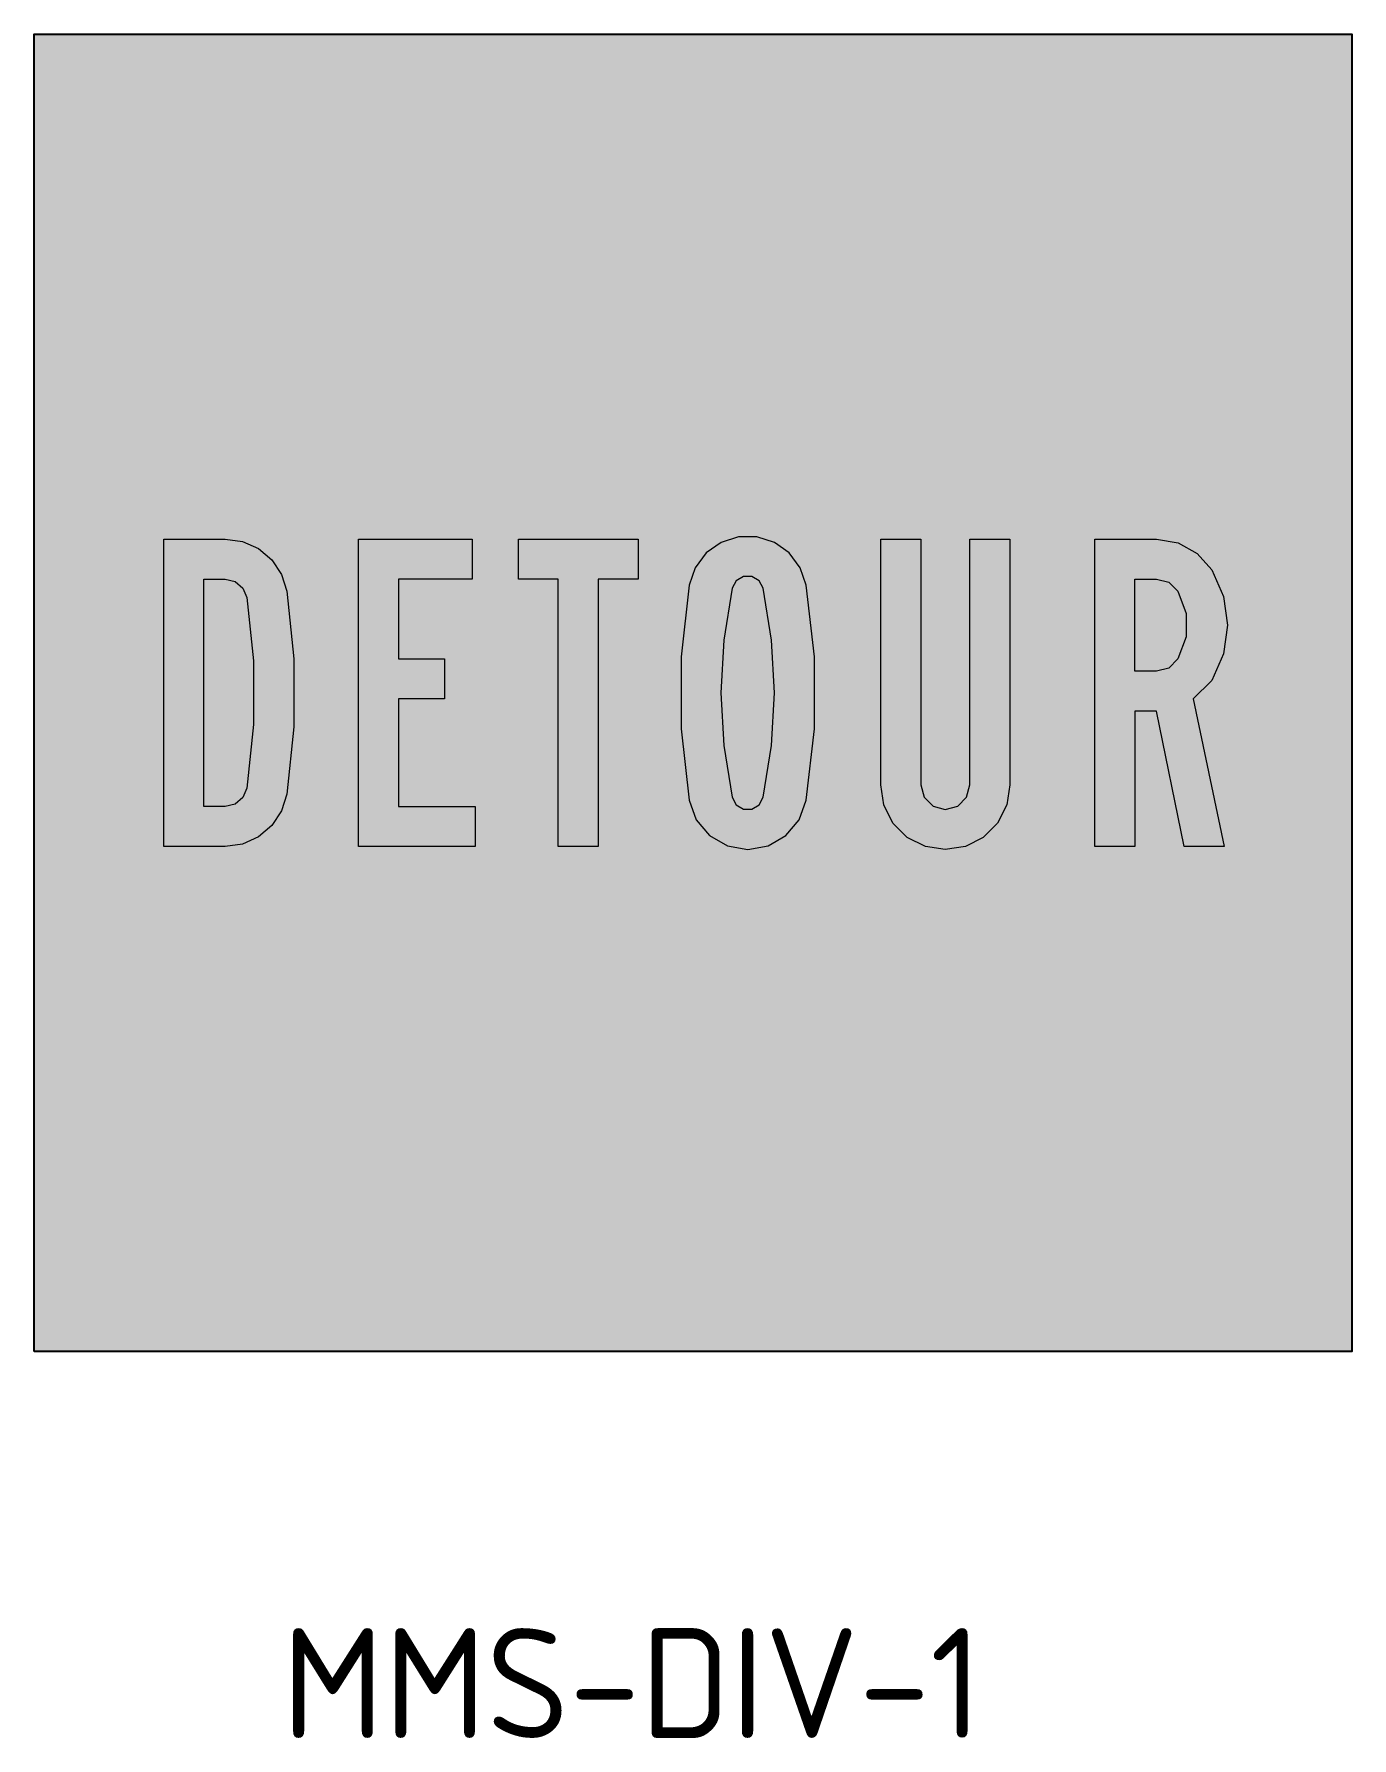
# Model space of a CAD drawing. Extents: x 154.9 to 214.9, y 159.3 to 236.9.
import ezdxf

# ---------------------------------------------------------------- set-up
doc = ezdxf.new("R2010")
doc.units = 0
doc.layers.add('L25', color=1, linetype='CONTINUOUS')
doc.layers.add('yellow', color=50, linetype='CONTINUOUS')
doc.styles.add('ISO', font='iso3098b.shx')

msp = doc.modelspace()

# ---------------------------------------------------------------- hatches: boundary and pattern name
at = {"layer": 'L25'}
h = msp.add_hatch(color=256, dxfattribs=at)
h.paths.add_polyline_path([(188.129, 202.142), (188.52, 204.504), (188.652, 206.9), (188.52, 209.296), (188.129, 211.662), (187.95, 211.998), (187.623, 212.194), (187.24, 212.194), (186.908, 211.998), (186.729, 211.662), (186.337, 209.296), (186.205, 206.9), (186.337, 204.504), (186.729, 202.142), (186.908, 201.802), (187.24, 201.606), (187.623, 201.606), (187.95, 201.802)], flags=16)
h.paths.add_polyline_path([(187.431, 199.759), (188.355, 199.929), (189.163, 200.397), (189.767, 201.117), (190.087, 202.002), (190.465, 205.261), (190.465, 208.543), (190.087, 211.798), (189.818, 212.594), (189.321, 213.266), (188.644, 213.751), (187.848, 214.007), (187.01, 214.007), (186.214, 213.751), (185.537, 213.266), (185.039, 212.594), (184.771, 211.798), (184.393, 208.543), (184.393, 205.261), (184.771, 202.002), (185.09, 201.117), (185.695, 200.397), (186.508, 199.929)])
h.paths.add_polyline_path([(176.988, 213.9), (182.443, 213.9), (182.443, 212.079), (180.626, 212.079), (180.626, 199.899), (178.805, 199.899), (178.805, 212.079), (176.988, 212.079)])
h.paths.add_polyline_path([(169.702, 213.9), (174.881, 213.9), (174.881, 212.079), (171.524, 212.079), (171.524, 208.44), (173.622, 208.44), (173.622, 206.619), (171.524, 206.619), (171.524, 201.721), (175.017, 201.721), (175.017, 199.899), (169.702, 199.899)])
h.paths.add_polyline_path([(163.642, 201.721), (162.663, 201.721), (162.663, 212.079), (163.642, 212.079), (164.093, 211.973), (164.446, 211.67), (164.625, 211.241), (164.927, 208.351), (164.927, 205.449), (164.625, 202.559), (164.446, 202.129), (164.093, 201.827)], flags=16)
h.paths.add_polyline_path([(163.642, 199.899), (160.846, 199.899), (160.846, 213.9), (163.642, 213.9), (164.434, 213.79), (165.161, 213.466), (165.77, 212.947), (166.208, 212.283), (166.442, 211.522), (166.766, 208.445), (166.766, 205.355), (166.442, 202.278), (166.208, 201.517), (165.77, 200.853), (165.161, 200.338), (164.434, 200.01)])
h.paths.add_polyline_path([(193.487, 213.9), (195.308, 213.9), (195.308, 202.7), (195.457, 202.138), (195.866, 201.729), (196.427, 201.58), (196.989, 201.729), (197.398, 202.138), (197.547, 202.7), (197.547, 213.9), (199.364, 213.9), (199.364, 202.7), (199.223, 201.789), (198.806, 200.968), (198.155, 200.316), (197.338, 199.899), (196.427, 199.759), (195.517, 199.899), (194.695, 200.316), (194.044, 200.968), (193.627, 201.789), (193.487, 202.7)])
h.paths.add_polyline_path([(206.037, 207.879), (205.058, 207.879), (205.058, 212.079), (206.037, 212.079), (206.603, 211.93), (207.015, 211.522), (207.394, 210.517), (207.394, 209.445), (207.015, 208.44), (206.603, 208.028)], flags=16)
h.paths.add_polyline_path([(207.718, 206.619), (209.118, 199.899), (207.296, 199.899), (206.037, 206.062), (205.058, 206.062), (205.058, 199.899), (203.241, 199.899), (203.241, 213.9), (206.037, 213.9), (207.024, 213.734), (207.896, 213.249), (208.556, 212.5), (209.088, 211.287), (209.271, 209.981), (209.088, 208.67), (208.556, 207.462)])
at = {"layer": 'yellow'}
h = msp.add_hatch(color=256, dxfattribs=at)
h.paths.add_polyline_path([(214.939, 236.898), (154.939, 236.898), (154.939, 176.898), (214.939, 176.898)])
h.paths.add_polyline_path([(174.881, 213.9), (174.881, 212.079), (171.524, 212.079), (171.524, 208.44), (173.622, 208.44), (173.622, 206.619), (171.524, 206.619), (171.524, 201.721), (175.017, 201.721), (175.017, 199.899), (169.702, 199.899), (169.702, 213.9)], flags=16)
h.paths.add_polyline_path([(176.988, 213.9), (182.443, 213.9), (182.443, 212.079), (180.626, 212.079), (180.626, 199.899), (178.805, 199.899), (178.805, 212.079), (176.988, 212.079)], flags=16)
h.paths.add_polyline_path([(165.161, 213.466), (165.77, 212.947), (166.208, 212.283), (166.442, 211.522), (166.766, 208.445), (166.766, 205.355), (166.442, 202.278), (166.208, 201.517), (165.77, 200.853), (165.161, 200.338), (164.434, 200.01), (163.642, 199.899), (160.846, 199.899), (160.846, 213.9), (163.642, 213.9), (164.434, 213.79)], flags=16)
h.paths.add_polyline_path([(164.093, 211.973), (164.446, 211.67), (164.625, 211.241), (164.927, 208.351), (164.927, 205.449), (164.625, 202.559), (164.446, 202.129), (164.093, 201.827), (163.642, 201.721), (162.663, 201.721), (162.663, 212.079), (163.642, 212.079)], flags=0)
h.paths.add_polyline_path([(185.537, 213.266), (186.214, 213.751), (187.01, 214.007), (187.848, 214.007), (188.644, 213.751), (189.321, 213.266), (189.818, 212.594), (190.087, 211.798), (190.465, 208.543), (190.465, 205.261), (190.087, 202.002), (189.767, 201.117), (189.163, 200.397), (188.355, 199.929), (187.431, 199.759), (186.508, 199.929), (185.695, 200.397), (185.09, 201.117), (184.771, 202.002), (184.393, 205.261), (184.393, 208.543), (184.771, 211.798), (185.039, 212.594)], flags=16)
h.paths.add_polyline_path([(186.908, 211.998), (187.24, 212.194), (187.623, 212.194), (187.95, 211.998), (188.129, 211.662), (188.52, 209.296), (188.652, 206.9), (188.52, 204.504), (188.129, 202.142), (187.95, 201.802), (187.623, 201.606), (187.24, 201.606), (186.908, 201.802), (186.729, 202.142), (186.337, 204.504), (186.205, 206.9), (186.337, 209.296), (186.729, 211.662)], flags=0)
h.paths.add_polyline_path([(193.487, 213.9), (195.308, 213.9), (195.308, 202.7), (195.457, 202.138), (195.866, 201.729), (196.427, 201.58), (196.989, 201.729), (197.398, 202.138), (197.547, 202.7), (197.547, 213.9), (199.364, 213.9), (199.364, 202.7), (199.223, 201.789), (198.806, 200.968), (198.155, 200.316), (197.338, 199.899), (196.427, 199.759), (195.517, 199.899), (194.695, 200.316), (194.044, 200.968), (193.627, 201.789), (193.487, 202.7)], flags=16)
h.paths.add_polyline_path([(203.241, 213.9), (206.037, 213.9), (207.024, 213.734), (207.896, 213.249), (208.556, 212.5), (209.088, 211.287), (209.271, 209.981), (209.088, 208.67), (208.556, 207.462), (207.718, 206.619), (209.118, 199.899), (207.296, 199.899), (206.037, 206.062), (205.058, 206.062), (205.058, 199.899), (203.241, 199.899)], flags=16)
h.paths.add_polyline_path([(205.058, 212.079), (206.037, 212.079), (206.603, 211.93), (207.015, 211.522), (207.394, 210.517), (207.394, 209.445), (207.015, 208.44), (206.603, 208.028), (206.037, 207.879), (205.058, 207.879)], flags=0)

# ---------------------------------------------------------------- linework, layer by layer
at = {"layer": 'L25'}
msp.add_lwpolyline([(154.939, 176.898), (154.939, 236.898), (214.939, 236.898), (214.939, 176.898)], close=True, dxfattribs=at)
at = {"layer": 'L25', "lineweight": 0}
for points in [[(163.642, 199.899), (160.846, 199.899), (160.846, 213.9), (163.642, 213.9), (164.434, 213.79), (165.161, 213.466), (165.77, 212.947), (166.208, 212.283), (166.442, 211.522), (166.766, 208.445), (166.766, 205.355), (166.442, 202.278), (166.208, 201.517), (165.77, 200.853), (165.161, 200.338), (164.434, 200.01)], [(169.702, 213.9), (174.881, 213.9), (174.881, 212.079), (171.524, 212.079), (171.524, 208.44), (173.622, 208.44), (173.622, 206.619), (171.524, 206.619), (171.524, 201.721), (175.017, 201.721), (175.017, 199.899), (169.702, 199.899), (169.702, 213.9)], [(176.988, 213.9), (182.443, 213.9), (182.443, 212.079), (180.626, 212.079), (180.626, 199.899), (178.805, 199.899), (178.805, 212.079), (176.988, 212.079), (176.988, 213.9)], [(187.431, 199.759), (188.355, 199.929), (189.163, 200.397), (189.767, 201.117), (190.087, 202.002), (190.465, 205.261), (190.465, 208.543), (190.087, 211.798), (189.818, 212.594), (189.321, 213.266), (188.644, 213.751), (187.848, 214.007), (187.01, 214.007), (186.214, 213.751), (185.537, 213.266), (185.039, 212.594), (184.771, 211.798), (184.393, 208.543), (184.393, 205.261), (184.771, 202.002), (185.09, 201.117), (185.695, 200.397), (186.508, 199.929), (187.431, 199.759)], [(193.487, 213.9), (195.308, 213.9), (195.308, 202.7), (195.457, 202.138), (195.866, 201.729), (196.427, 201.58), (196.989, 201.729), (197.398, 202.138), (197.547, 202.7), (197.547, 213.9), (199.364, 213.9), (199.364, 202.7), (199.223, 201.789), (198.806, 200.968), (198.155, 200.316), (197.338, 199.899), (196.427, 199.759), (195.517, 199.899), (194.695, 200.316), (194.044, 200.968), (193.627, 201.789), (193.487, 202.7)], [(207.718, 206.619), (209.118, 199.899), (207.296, 199.899), (206.037, 206.062), (205.058, 206.062), (205.058, 199.899), (203.241, 199.899), (203.241, 213.9), (206.037, 213.9), (207.024, 213.734), (207.896, 213.249), (208.556, 212.5), (209.088, 211.287), (209.271, 209.981), (209.088, 208.67), (208.556, 207.462)], [(163.642, 201.721), (162.663, 201.721), (162.663, 212.079), (163.642, 212.079), (164.093, 211.973), (164.446, 211.67), (164.625, 211.241), (164.927, 208.351), (164.927, 205.449), (164.625, 202.559), (164.446, 202.129), (164.093, 201.827)], [(188.129, 202.142), (188.52, 204.504), (188.652, 206.9), (188.52, 209.296), (188.129, 211.662), (187.95, 211.998), (187.623, 212.194), (187.24, 212.194), (186.908, 211.998), (186.729, 211.662), (186.337, 209.296), (186.205, 206.9), (186.337, 204.504), (186.729, 202.142), (186.908, 201.802), (187.24, 201.606), (187.623, 201.606), (187.95, 201.802), (188.129, 202.142)], [(206.037, 207.879), (205.058, 207.879), (205.058, 212.079), (206.037, 212.079), (206.603, 211.93), (207.015, 211.522), (207.394, 210.517), (207.394, 209.445), (207.015, 208.44), (206.603, 208.028)]]:
    msp.add_lwpolyline(points, close=True, dxfattribs=at)

# ---------------------------------------------------------------- texts
at = {"layer": 'yellow', "insert": (166.221, 164.302), "char_height": 5, "width": 58.93069, "attachment_point": 1, "style": 'ISO'}
msp.add_mtext('{\\C3;MMS-DIV-1}', dxfattribs=at)

doc.saveas('drawing.dxf')
